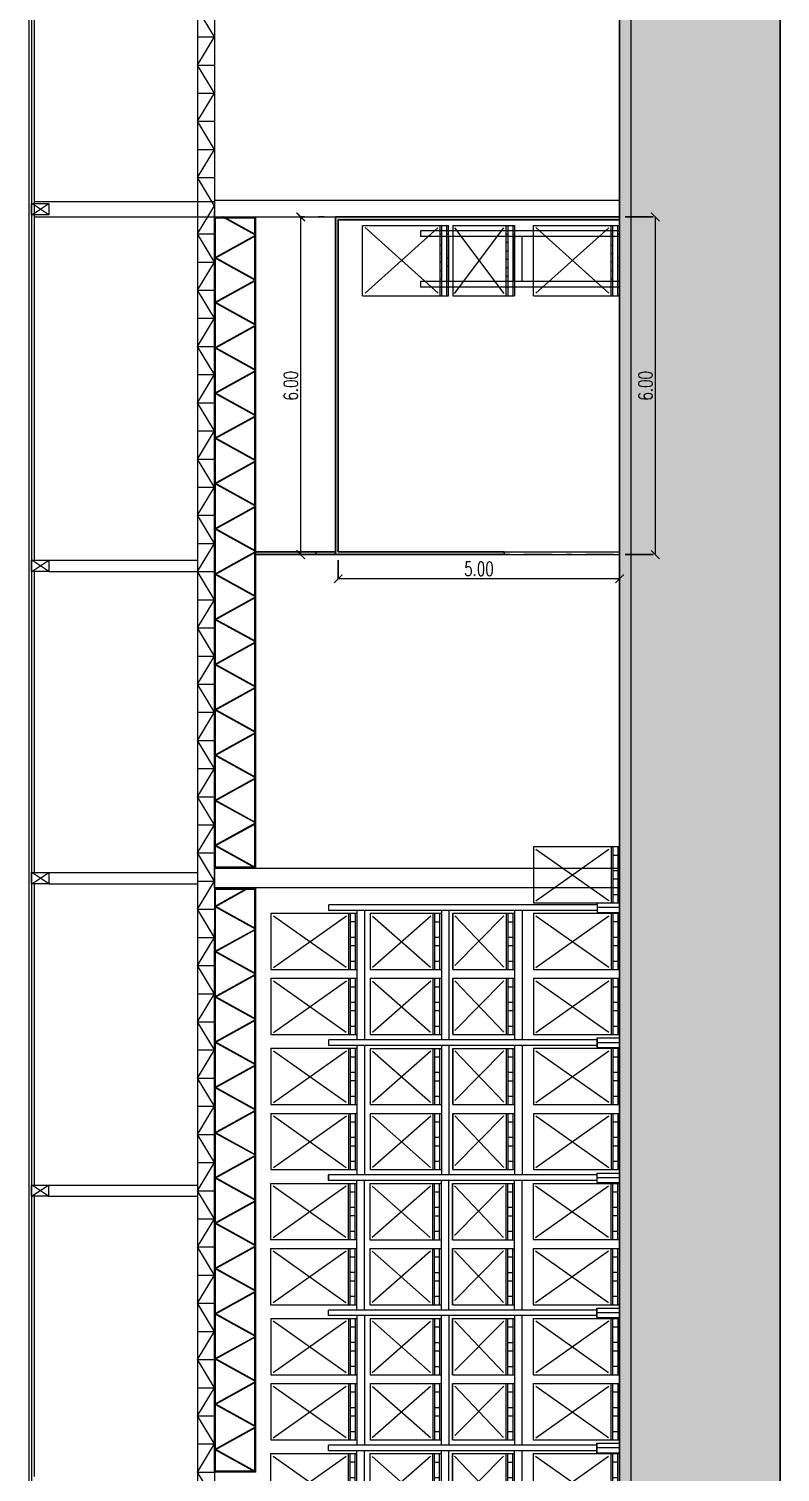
# Model space of a CAD drawing. Header units: millimetres. Extents: x 2828 to 3406, y 849 to 1266.
# Drawn here: x 3200.48 to 3213.84, y 1180.58 to 1206.22 of the extents above; entities that cross this region are included whole.
import ezdxf

# ---------------------------------------------------------------- set-up
doc = ezdxf.new("R2010")
doc.units = ezdxf.units.MM
doc.header["$PDMODE"] = 34
doc.header["$PDSIZE"] = -10
doc.linetypes.add('DASHDOT', pattern=[1, 0.5, -0.25, 0, -0.25])
doc.layers.get('DEFPOINTS').update_dxf_attribs({"lineweight": 5})
for name, color, linetype, lineweight in [('0.05', 64, 'Continuous', 5), ('0.10', 161, 'Continuous', 9), ('0.30', 1, 'Continuous', 25), ('camaras', 42, 'Continuous', 20), ('equipa cotas', 222, 'Continuous', 5), ('EQUIPAMIENTO', 4, 'Continuous', 15), ('hatch color', 26, 'Continuous', 13)]:
    doc.layers.add(name, color=color, linetype=linetype, lineweight=lineweight)
doc.layers.add('equipa auxiliar', color=7, linetype='Continuous', lineweight=13, true_color=0x878787)
doc.layers.add('Viewport', color=7, linetype='Continuous', true_color=0xff870f, plot=False)
doc.styles.add('250-cts', font='romans.shx', dxfattribs={"width": 0.7, "height": 0.25})
doc.dimstyles.new('250', dxfattribs={"dimtxt": 0.3, "dimasz": 0.15, "dimexe": 0, "dimexo": 0.1, "dimgap": 0.05, "dimtad": 1, "dimzin": 0, "dimdsep": 46, "dimtxsty": '250-cts', "dimblk": 'ARCHTICK', "dimcen": 0.02, "dimclrd": 256, "dimclre": 256, "dimclrt": 256, "dimazin": 0, "dimtfac": 1, "dimtofl": 0, "dimtmove": 1, "dimatfit": 0, "dimldrblk": 'OPEN90', "dimfxl": 1, "dimtolj": 1, "dimtzin": 0, "dimlwd": -1, "dimarcsym": 0})

# ---------------------------------------------------------------- blocks, each defined once
blk = doc.blocks.new('pack 2')
at = {"layer": 'EQUIPAMIENTO'}
for p, q in [((1.078, 1.53), (-0.172, 1.53)), ((-0.172, 1.53), (-0.172, 0)), ((-0.135, 1.485), (1.033, 0.187)), ((1.033, 1.485), (-0.131, 0.191)), ((1.078, 1.53), (1.078, 0)), ((1.078, 0.15), (-0.172, 0.15)), ((1.078, 0.12), (-0.172, 0.12)), ((1.078, 0.03), (-0.172, 0.03)), ((1.078, 0), (-0.172, 0)), ((-0.022, 0.15), (-0.022, 0.12)), ((-0.022, 0.03), (-0.022, 0)), ((0.178, 0.15), (0.178, 0.12)), ((0.328, 0.15), (0.328, 0.12)), ((0.402, 0.03), (0.402, 0)), ((0.478, 0.15), (0.478, 0.12)), ((0.552, 0.03), (0.552, 0)), ((0.628, 0.15), (0.628, 0.12)), ((0.778, 0.15), (0.778, 0.12)), ((0.928, 0.15), (0.928, 0.12)), ((0.928, 0.03), (0.928, 0))]:
    blk.add_line(p, q, dxfattribs=at)
blk = doc.blocks.new('RACK')
at = {"layer": 'EQUIPAMIENTO'}
for p, q in [((-167.871, 115.713), (-167.871, 119.251)), ((-167.771, 119.251), (-167.871, 119.251)), ((-167.771, 115.713), (-167.771, 119.251)), ((-166.971, 115.713), (-166.971, 119.251)), ((-166.871, 119.251), (-166.971, 119.251)), ((-166.871, 115.713), (-166.871, 119.251)), ((-167.771, 118.745), (-166.971, 118.745)), ((-166.771, 118.678), (-168.021, 118.678)), ((-168.021, 118.678), (-168.021, 117.581)), ((-167.984, 118.649), (-166.816, 117.768)), ((-166.816, 118.649), (-167.98, 117.772)), ((-166.771, 118.678), (-166.771, 117.581)), ((-166.771, 117.731), (-168.021, 117.731)), ((-166.771, 117.701), (-168.021, 117.701)), ((-167.671, 117.731), (-167.671, 117.701)), ((-167.521, 117.731), (-167.521, 117.701)), ((-167.371, 117.731), (-167.371, 117.701)), ((-167.221, 117.731), (-167.221, 117.701)), ((-167.071, 117.731), (-167.071, 117.701)), ((-166.921, 117.731), (-166.921, 117.701)), ((-166.771, 117.611), (-168.021, 117.611)), ((-166.771, 117.581), (-168.021, 117.581)), ((-167.771, 117.581), (-166.971, 117.581)), ((-167.771, 117.446), (-166.971, 117.446)), ((-167.447, 117.611), (-167.447, 117.581)), ((-167.297, 117.611), (-167.297, 117.581)), ((-166.921, 117.611), (-166.921, 117.581))]:
    blk.add_line(p, q, dxfattribs=at)
at = {"layer": 'EQUIPAMIENTO', "xscale": -1}
for p in [(-166.943, 118.751), (-166.943, 115.713)]:
    blk.add_blockref('pack 2', p, dxfattribs=at)
blk = doc.blocks.new('_ARCHTICK')
at = {"color": 0, "linetype": 'ByBlock', "const_width": 0.15}
blk.add_lwpolyline([(-0.5, -0.5), (0.5, 0.5)], dxfattribs=at)
blk = doc.blocks.new('*D623')
at = {"layer": 'DEFPOINTS', "color": 0, "transparency": 16777216}
for p in [(3205.983, 1196.883, -16.644), (3210.983, 1196.883), (3205.983, 1196.454)]:
    blk.add_point(p, dxfattribs=at)
at = {"layer": 'equipa cotas', "linetype": 'DASHDOT', "lineweight": -2, "transparency": 16777216}
for p, q in [((3205.983, 1196.783), (3205.983, 1196.454)), ((3210.983, 1196.783), (3210.983, 1196.454))]:
    blk.add_line(p, q, dxfattribs=at)
at = {"layer": 'equipa cotas', "transparency": 16777216}
blk.add_line((3210.983, 1196.454), (3205.983, 1196.454), dxfattribs=at)
at = {"layer": 'equipa cotas', "transparency": 16777216, "xscale": 0.15, "yscale": 0.15, "zscale": 0.15, "rotation": 180}
blk.add_blockref('_ARCHTICK', (3205.983, 1196.454), dxfattribs=at)
at = {"layer": 'equipa cotas', "transparency": 16777216, "xscale": 0.15, "yscale": 0.15, "zscale": 0.15}
blk.add_blockref('_ARCHTICK', (3210.983, 1196.454), dxfattribs=at)
at = {"layer": 'equipa cotas', "transparency": 16777216, "insert": (3208.483, 1196.629), "char_height": 0.25, "attachment_point": 5, "style": '250-cts'}
blk.add_mtext('\\A1;5.00', dxfattribs=at)
blk = doc.blocks.new('_Open90')
at = {"color": 0, "linetype": 'ByBlock', "lineweight": -2}
for p, q in [((0, 0), (-1, 0)), ((-0.5, 0.5), (0, 0)), ((0, 0), (-0.5, -0.5))]:
    blk.add_line(p, q, dxfattribs=at)
blk = doc.blocks.new('*D624')
at = {"layer": 'DEFPOINTS', "color": 0, "transparency": 16777216}
for p in [(3210.983, 1202.883, 101.167), (3211.619, 1202.883), (3210.983, 1196.883, 101.167)]:
    blk.add_point(p, dxfattribs=at)
at = {"layer": 'equipa cotas', "linetype": 'DASHDOT', "lineweight": -2, "transparency": 16777216}
for p, q in [((3211.083, 1202.883), (3211.619, 1202.883)), ((3211.083, 1196.883), (3211.619, 1196.883))]:
    blk.add_line(p, q, dxfattribs=at)
at = {"layer": 'equipa cotas', "transparency": 16777216}
blk.add_line((3211.619, 1196.883), (3211.619, 1202.883), dxfattribs=at)
at = {"layer": 'equipa cotas', "transparency": 16777216, "xscale": 0.15, "yscale": 0.15, "zscale": 0.15}
for p, rotation in [((3211.619, 1202.883), 90), ((3211.619, 1196.883), 270)]:
    blk.add_blockref('_ARCHTICK', p, dxfattribs=dict(at, rotation=rotation))
at = {"layer": 'equipa cotas', "transparency": 16777216, "insert": (3211.444, 1199.883), "char_height": 0.25, "attachment_point": 5, "rotation": 90, "style": '250-cts'}
blk.add_mtext('\\A1;6.00', dxfattribs=at)
blk = doc.blocks.new('*D631')
at = {"layer": 'DEFPOINTS', "color": 0, "transparency": 16777216}
for p in [(3205.983, 1196.883, -16.644), (3210.983, 1196.883), (3205.983, 1196.454)]:
    blk.add_point(p, dxfattribs=at)
at = {"layer": 'equipa cotas', "linetype": 'DASHDOT', "lineweight": -2, "transparency": 16777216}
for p, q in [((3205.983, 1196.783), (3205.983, 1196.454)), ((3210.983, 1196.783), (3210.983, 1196.454))]:
    blk.add_line(p, q, dxfattribs=at)
at = {"layer": 'equipa cotas', "transparency": 16777216}
blk.add_line((3210.983, 1196.454), (3205.983, 1196.454), dxfattribs=at)
at = {"layer": 'equipa cotas', "transparency": 16777216, "xscale": 0.15, "yscale": 0.15, "zscale": 0.15, "rotation": 180}
blk.add_blockref('_ARCHTICK', (3205.983, 1196.454), dxfattribs=at)
at = {"layer": 'equipa cotas', "transparency": 16777216, "xscale": 0.15, "yscale": 0.15, "zscale": 0.15}
blk.add_blockref('_ARCHTICK', (3210.983, 1196.454), dxfattribs=at)
at = {"layer": 'equipa cotas', "transparency": 16777216, "insert": (3208.483, 1196.629), "char_height": 0.25, "attachment_point": 5, "style": '250-cts'}
blk.add_mtext('\\A1;5.00', dxfattribs=at)
blk = doc.blocks.new('*D632')
at = {"layer": 'DEFPOINTS', "color": 0, "transparency": 16777216}
for p in [(3205.316, 1202.883), (3210.983, 1202.883, 101.167), (3210.983, 1196.883, 101.167)]:
    blk.add_point(p, dxfattribs=at)
at = {"layer": 'equipa cotas', "linetype": 'DASHDOT', "lineweight": -2, "transparency": 16777216}
for p, q in [((3210.883, 1202.883), (3205.316, 1202.883)), ((3210.883, 1196.883), (3205.316, 1196.883))]:
    blk.add_line(p, q, dxfattribs=at)
at = {"layer": 'equipa cotas', "transparency": 16777216}
blk.add_line((3205.316, 1196.883), (3205.316, 1202.883), dxfattribs=at)
at = {"layer": 'equipa cotas', "transparency": 16777216, "xscale": 0.15, "yscale": 0.15, "zscale": 0.15}
for p, rotation in [((3205.316, 1202.883), 90), ((3205.316, 1196.883), 270)]:
    blk.add_blockref('_ARCHTICK', p, dxfattribs=dict(at, rotation=rotation))
at = {"layer": 'equipa cotas', "transparency": 16777216, "insert": (3205.141, 1199.883), "char_height": 0.25, "attachment_point": 5, "rotation": 90, "style": '250-cts'}
blk.add_mtext('\\A1;6.00', dxfattribs=at)
blk = doc.blocks.new('pack')
for p, q in [((1.078, 1.53), (0.078, 1.53)), ((0.078, 1.53), (0.078, 0)), ((0.115, 1.485), (1.033, 0.187)), ((1.033, 1.485), (0.119, 0.191)), ((1.078, 1.53), (1.078, 0)), ((1.078, 0.15), (0.078, 0.15)), ((1.078, 0.12), (0.078, 0.12)), ((1.078, 0.03), (0.078, 0.03)), ((1.078, 0), (0.078, 0)), ((0.228, 0.12), (0.228, 0.03)), ((0.504, 0.12), (0.504, 0.03)), ((0.654, 0.12), (0.654, 0.03)), ((0.928, 0.12), (0.928, 0.03))]:
    blk.add_line(p, q)
blk = doc.blocks.new('rack vista')
at = {"layer": 'EQUIPAMIENTO'}
for p, q in [((-324.499, 274.486), (-324.499, 279.254)), ((-324.499, 279.254), (-324.399, 279.254)), ((-324.399, 274.486), (-324.399, 279.254)), ((-322.099, 274.486), (-322.099, 279.254)), ((-322.099, 279.254), (-321.999, 279.254)), ((-321.999, 274.486), (-321.999, 279.254)), ((-322.099, 278.753), (-324.399, 278.753)), ((-322.099, 278.618), (-324.399, 278.618)), ((-323.305, 278.518), (-324.305, 278.518)), ((-324.305, 278.518), (-324.305, 277.253)), ((-323.355, 278.477), (-324.264, 277.445)), ((-324.262, 278.479), (-323.35, 277.441)), ((-323.305, 278.518), (-323.305, 277.253)), ((-322.15, 278.518), (-323.15, 278.518)), ((-323.15, 278.518), (-323.15, 277.253)), ((-322.199, 278.477), (-323.108, 277.445)), ((-323.106, 278.479), (-322.194, 277.441)), ((-322.15, 278.518), (-322.15, 277.253)), ((-322.099, 277.253), (-324.399, 277.253)), ((-323.305, 277.403), (-324.305, 277.403)), ((-323.305, 277.373), (-324.305, 277.373)), ((-323.305, 277.283), (-324.305, 277.283)), ((-323.305, 277.253), (-324.305, 277.253)), ((-324.155, 277.373), (-324.155, 277.283)), ((-323.88, 277.373), (-323.88, 277.283)), ((-323.73, 277.373), (-323.73, 277.283)), ((-323.455, 277.373), (-323.455, 277.283)), ((-322.15, 277.403), (-323.15, 277.403)), ((-322.15, 277.373), (-323.15, 277.373)), ((-322.15, 277.283), (-323.15, 277.283)), ((-322.146, 277.253), (-323.146, 277.253)), ((-323, 277.373), (-323, 277.283)), ((-322.724, 277.373), (-322.724, 277.283)), ((-322.574, 277.373), (-322.574, 277.283)), ((-322.3, 277.373), (-322.3, 277.283)), ((-322.099, 277.118), (-324.399, 277.118)), ((-323.305, 277.051), (-324.305, 277.051)), ((-324.305, 277.051), (-324.305, 275.953)), ((-324.305, 277.051), (-323.305, 277.051)), ((-323.35, 277.013), (-324.264, 276.145)), ((-324.231, 277.013), (-323.35, 276.141)), ((-323.305, 277.051), (-323.305, 275.953)), ((-322.15, 277.051), (-323.15, 277.051)), ((-323.15, 277.051), (-323.15, 275.953)), ((-323.15, 277.051), (-322.15, 277.051)), ((-322.194, 277.013), (-323.108, 276.145)), ((-323.075, 277.013), (-322.194, 276.141)), ((-322.15, 277.051), (-322.15, 275.953)), ((-322.099, 275.953), (-324.399, 275.953)), ((-323.305, 276.103), (-324.305, 276.103)), ((-323.305, 276.073), (-324.305, 276.073)), ((-323.305, 275.983), (-324.305, 275.983)), ((-323.305, 275.953), (-324.305, 275.953)), ((-324.155, 276.073), (-324.155, 275.983)), ((-323.88, 276.073), (-323.88, 275.983)), ((-323.73, 276.073), (-323.73, 275.983)), ((-323.455, 276.073), (-323.455, 275.983)), ((-322.15, 276.103), (-323.15, 276.103)), ((-322.15, 276.073), (-323.15, 276.073)), ((-322.15, 275.983), (-323.15, 275.983)), ((-322.15, 275.953), (-323.15, 275.953)), ((-323, 276.073), (-323, 275.983)), ((-322.724, 276.073), (-322.724, 275.983)), ((-322.574, 276.073), (-322.574, 275.983)), ((-322.3, 276.073), (-322.3, 275.983)), ((-322.099, 275.818), (-324.399, 275.818)), ((-324.534, 274.486), (-324.534, 274.086)), ((-324.534, 274.486), (-324.365, 274.486)), ((-324.449, 274.086), (-324.449, 274.486)), ((-324.365, 274.486), (-324.365, 274.086)), ((-322.134, 274.486), (-322.134, 274.086)), ((-321.965, 274.486), (-322.134, 274.486)), ((-322.049, 274.086), (-322.049, 274.486)), ((-321.965, 274.486), (-321.965, 274.086))]:
    blk.add_line(p, q, dxfattribs=at)
for p in [(-324.383, 278.753), (-323.226, 278.753), (-324.383, 274.086), (-323.226, 274.086)]:
    blk.add_blockref('pack', p, dxfattribs=at)
blk = doc.blocks.new('palets')
at = {"layer": 'equipa auxiliar'}
for p, q in [((-294.953, 287.364), (-295.953, 287.364)), ((-295.953, 287.364), (-295.953, 285.834)), ((-295.915, 287.32), (-294.997, 286.022)), ((-294.997, 287.32), (-295.911, 286.025)), ((-294.953, 287.364), (-294.953, 285.834)), ((-294.953, 285.984), (-295.953, 285.984)), ((-294.953, 285.954), (-295.953, 285.954)), ((-295.803, 285.954), (-295.803, 285.864)), ((-295.527, 285.954), (-295.527, 285.864)), ((-295.377, 285.954), (-295.377, 285.864)), ((-295.103, 285.954), (-295.103, 285.864)), ((-294.953, 285.864), (-295.953, 285.864)), ((-294.953, 285.834), (-295.953, 285.834))]:
    blk.add_line(p, q, dxfattribs=at)

msp = doc.modelspace()

# ---------------------------------------------------------------- hatches: boundary and pattern name
at = {"layer": 'camaras', "true_color": 0x8c8c8c}
h = msp.add_hatch(color=252, dxfattribs=at)
h.dxf.hatch_style = 1
h.paths.add_polyline_path([(3205.983, 1196.933), (3205.983, 1202.833), (3210.983, 1202.833), (3210.983, 1202.883), (3205.933, 1202.883), (3205.933, 1196.883), (3208.933, 1196.883), (3208.933, 1196.933)])
h = msp.add_hatch(color=252, dxfattribs=at)
h.dxf.hatch_style = 1
h.paths.add_polyline_path([(3205.983, 1196.933), (3205.983, 1202.833), (3210.983, 1202.833), (3210.983, 1202.883), (3205.933, 1202.883), (3205.933, 1196.883), (3208.933, 1196.883), (3208.933, 1196.933)])
h = msp.add_hatch(color=252, dxfattribs=at)
h.dxf.hatch_style = 1
h.paths.add_polyline_path([(3204.513, 1196.933), (3204.513, 1196.883), (3205.583, 1196.883), (3205.583, 1196.933)])
h = msp.add_hatch(color=252, dxfattribs=at)
h.dxf.hatch_style = 1
h.paths.add_polyline_path([(3204.513, 1196.933), (3204.513, 1196.883), (3205.933, 1196.883), (3205.933, 1196.933)])
at = {"layer": 'hatch color', "true_color": 0x696969}
h = msp.add_hatch(dxfattribs=at)
h.set_pattern_fill('EARTH', color=251, scale=0.07, angle=315, style=0)
h.set_pattern_definition([(45, (2696.8556, 1340.46823), (9e-16, 0.62861793), [0.4445, -0.4445]), (45, (2696.73773, 1340.5861), (9e-16, 0.62861793), [0.4445, -0.4445]), (45, (2696.61986, 1340.70396), (9e-16, 0.62861793), [0.4445, -0.4445]), (135, (2696.61986, 1340.78254), (-0.62861793, 9e-16), [0.4445, -0.4445]), (135, (2696.73773, 1340.9004), (-0.62861793, 9e-16), [0.4445, -0.4445]), (135, (2696.8556, 1341.01827), (-0.62861793, 9e-16), [0.4445, -0.4445])])
h.paths.add_polyline_path([(3211.186, 1050.39), (3213.837, 1050.39), (3213.837, 1266.01), (3210.986, 1266.01), (3210.986, 1086.403), (3211.186, 1086.403)])

# ---------------------------------------------------------------- linework, layer by layer
at = {"layer": '0.05'}
for p, q in [((3200.483, 1236.25), (3200.483, 1086.658, 101.167)), ((3200.483, 1236.25), (3200.483, 1086.658, 101.167)), ((3200.533, 1236.25, -101.167), (3200.533, 1086.658, 101.167)), ((3200.533, 1236.25, -101.167), (3200.533, 1086.658, 101.167)), ((3200.836, 1202.921, -101.167), (3200.535, 1203.122, -101.167)), ((3200.836, 1202.921, -101.167), (3200.535, 1203.122, -101.167)), ((3200.535, 1202.922, -101.167), (3200.836, 1203.121, -101.167)), ((3200.535, 1202.922, -101.167), (3200.836, 1203.121, -101.167)), ((3200.836, 1196.583, 105.784), (3200.535, 1196.784, 105.784)), ((3200.836, 1196.583, 105.784), (3200.535, 1196.784, 105.784)), ((3200.535, 1196.584, 105.784), (3200.836, 1196.783, 105.784)), ((3200.535, 1196.584, 105.784), (3200.836, 1196.783, 105.784)), ((3208.933, 1196.933, -59.634), (3210.983, 1196.933, -59.634)), ((3208.933, 1196.933, -59.634), (3210.983, 1196.933, -59.634)), ((3208.933, 1196.883, -59.634), (3210.983, 1196.883, -59.634)), ((3208.933, 1196.883, -59.634), (3210.983, 1196.883, -59.634)), ((3200.535, 1191.036), (3200.836, 1191.236)), ((3200.836, 1191.036), (3200.535, 1191.236)), ((3200.535, 1191.036), (3200.836, 1191.236)), ((3200.836, 1191.036), (3200.535, 1191.236)), ((3200.834, 1185.483, 105.784), (3200.533, 1185.684, 105.784)), ((3200.834, 1185.483, 105.784), (3200.533, 1185.684, 105.784)), ((3200.533, 1185.484, 105.784), (3200.834, 1185.683, 105.784)), ((3200.533, 1185.484, 105.784), (3200.834, 1185.683, 105.784))]:
    msp.add_line(p, q, dxfattribs=at)
at = {"layer": '0.05', "color": 8, "true_color": 0x7d7d7d}
for p, q in [((3200.586, 1203.157, -109.588), (3203.779, 1203.157)), ((3200.586, 1203.157, -109.588), (3203.779, 1203.157)), ((3203.783, 1203.181, -101.167), (3210.983, 1203.181, -101.167)), ((3206.983, 1203.181, -101.167), (3210.983, 1203.181, -101.167)), ((3200.586, 1202.883, -103.657), (3210.983, 1202.883)), ((3200.586, 1202.883, -103.657), (3210.983, 1202.883)), ((3200.836, 1196.783, 105.784), (3203.481, 1196.783, 105.784)), ((3200.836, 1196.783, 105.784), (3203.481, 1196.783, 105.784)), ((3200.836, 1196.583, 105.784), (3203.481, 1196.583, 105.784)), ((3200.836, 1196.583, 105.784), (3203.481, 1196.583, 105.784)), ((3200.836, 1191.236), (3203.481, 1191.236)), ((3200.836, 1191.236), (3203.481, 1191.236)), ((3200.836, 1191.036), (3203.481, 1191.036)), ((3200.836, 1191.036), (3203.481, 1191.036)), ((3200.834, 1185.683, 105.784), (3203.48, 1185.683, 105.784)), ((3200.834, 1185.683, 105.784), (3203.48, 1185.683, 105.784)), ((3200.834, 1185.483, 105.784), (3203.48, 1185.483, 105.784)), ((3200.834, 1185.483, 105.784), (3203.48, 1185.483, 105.784))]:
    msp.add_line(p, q, dxfattribs=at)
at = {"layer": '0.05', "color": 8, "true_color": 0x7d7d7d, "elevation": -4.617}
msp.add_lwpolyline([(3203.783, 1190.961), (3203.783, 1191.311), (3210.983, 1191.311), (3210.983, 1190.961), (3203.783, 1190.961)], dxfattribs=at)
msp.add_lwpolyline([(3203.783, 1190.961), (3203.783, 1191.311), (3210.983, 1191.311), (3210.983, 1190.961), (3203.783, 1190.961)], dxfattribs=at)
at = {"layer": '0.10'}
for p, q in [((3200.586, 1196.784, 101.167), (3200.586, 1236.05, -101.167)), ((3200.586, 1196.784, 101.167), (3200.586, 1236.05, -101.167)), ((3203.783, 1206.082, 101.167), (3203.481, 1206.582, 101.167)), ((3203.783, 1206.082, 101.167), (3203.481, 1206.582, 101.167)), ((3203.481, 1206.082, 101.167), (3203.783, 1206.082, 101.167)), ((3203.481, 1205.582, 101.167), (3203.783, 1206.082, 101.167)), ((3203.481, 1206.082, 101.167), (3203.783, 1206.082, 101.167)), ((3203.481, 1205.582, 101.167), (3203.783, 1206.082, 101.167)), ((3203.783, 1205.082, 101.167), (3203.481, 1205.582, 101.167)), ((3203.481, 1205.582, 101.167), (3203.783, 1205.582, 101.167)), ((3203.783, 1205.082, 101.167), (3203.481, 1205.582, 101.167)), ((3203.481, 1205.582, 101.167), (3203.783, 1205.582, 101.167)), ((3203.481, 1205.082, 101.167), (3203.783, 1205.082, 101.167)), ((3203.481, 1204.582, 101.167), (3203.783, 1205.082, 101.167)), ((3203.481, 1205.082, 101.167), (3203.783, 1205.082, 101.167)), ((3203.481, 1204.582, 101.167), (3203.783, 1205.082, 101.167)), ((3203.481, 1204.582, 101.167), (3203.783, 1204.582, 101.167)), ((3203.783, 1204.082, 101.167), (3203.481, 1204.582, 101.167)), ((3203.481, 1204.582, 101.167), (3203.783, 1204.582, 101.167)), ((3203.783, 1204.082, 101.167), (3203.481, 1204.582, 101.167)), ((3203.481, 1204.082, 101.167), (3203.783, 1204.082, 101.167)), ((3203.481, 1203.582, 101.167), (3203.783, 1204.082, 101.167)), ((3203.481, 1204.082, 101.167), (3203.783, 1204.082, 101.167)), ((3203.481, 1203.582, 101.167), (3203.783, 1204.082, 101.167)), ((3203.481, 1203.582, 101.167), (3203.783, 1203.582, 101.167)), ((3203.783, 1203.082, 101.167), (3203.481, 1203.582, 101.167)), ((3203.481, 1203.582, 101.167), (3203.783, 1203.582, 101.167)), ((3203.783, 1203.082, 101.167), (3203.481, 1203.582, 101.167)), ((3210.978, 1203.302, -101.167), (3210.978, 1203.252, -101.167)), ((3210.978, 1203.302, -101.167), (3210.978, 1203.252, -101.167)), ((3203.481, 1202.582, 101.167), (3203.783, 1203.082, 101.167)), ((3203.481, 1202.582, 101.167), (3203.783, 1203.082, 101.167)), ((3203.481, 1202.582, 101.167), (3203.783, 1202.582, 101.167)), ((3203.783, 1202.082, 101.167), (3203.481, 1202.582, 101.167)), ((3203.481, 1202.582, 101.167), (3203.783, 1202.582, 101.167)), ((3203.783, 1202.082, 101.167), (3203.481, 1202.582, 101.167)), ((3203.481, 1202.082, 101.167), (3203.783, 1202.082, 101.167)), ((3203.481, 1201.582, 101.167), (3203.783, 1202.082, 101.167)), ((3203.481, 1202.082, 101.167), (3203.783, 1202.082, 101.167)), ((3203.481, 1201.582, 101.167), (3203.783, 1202.082, 101.167)), ((3203.783, 1201.082, 101.167), (3203.481, 1201.582, 101.167)), ((3203.481, 1201.582, 101.167), (3203.783, 1201.582, 101.167)), ((3203.783, 1201.082, 101.167), (3203.481, 1201.582, 101.167)), ((3203.481, 1201.582, 101.167), (3203.783, 1201.582, 101.167)), ((3203.481, 1201.082, 101.167), (3203.783, 1201.082, 101.167)), ((3203.481, 1200.582, 101.167), (3203.783, 1201.082, 101.167)), ((3203.481, 1201.082, 101.167), (3203.783, 1201.082, 101.167)), ((3203.481, 1200.582, 101.167), (3203.783, 1201.082, 101.167)), ((3203.481, 1200.582, 101.167), (3203.783, 1200.582, 101.167)), ((3203.783, 1200.082, 101.167), (3203.481, 1200.582, 101.167)), ((3203.481, 1200.582, 101.167), (3203.783, 1200.582, 101.167)), ((3203.783, 1200.082, 101.167), (3203.481, 1200.582, 101.167)), ((3203.481, 1200.082, 101.167), (3203.783, 1200.082, 101.167)), ((3203.481, 1199.582, 101.167), (3203.783, 1200.082, 101.167)), ((3203.481, 1200.082, 101.167), (3203.783, 1200.082, 101.167)), ((3203.481, 1199.582, 101.167), (3203.783, 1200.082, 101.167)), ((3203.481, 1199.582, 101.167), (3203.783, 1199.582, 101.167)), ((3203.783, 1199.082, 101.167), (3203.481, 1199.582, 101.167)), ((3203.481, 1199.582, 101.167), (3203.783, 1199.582, 101.167)), ((3203.783, 1199.082, 101.167), (3203.481, 1199.582, 101.167)), ((3203.481, 1199.082, 101.167), (3203.783, 1199.082, 101.167)), ((3203.481, 1198.582, 101.167), (3203.783, 1199.082, 101.167)), ((3203.481, 1199.082, 101.167), (3203.783, 1199.082, 101.167)), ((3203.481, 1198.582, 101.167), (3203.783, 1199.082, 101.167)), ((3203.481, 1198.582, 101.167), (3203.783, 1198.582, 101.167)), ((3203.783, 1198.082, 101.167), (3203.481, 1198.582, 101.167)), ((3203.481, 1198.582, 101.167), (3203.783, 1198.582, 101.167)), ((3203.783, 1198.082, 101.167), (3203.481, 1198.582, 101.167)), ((3203.481, 1198.082, 101.167), (3203.783, 1198.082, 101.167)), ((3203.481, 1197.582, 101.167), (3203.783, 1198.082, 101.167)), ((3203.481, 1198.082, 101.167), (3203.783, 1198.082, 101.167)), ((3203.481, 1197.582, 101.167), (3203.783, 1198.082, 101.167)), ((3203.481, 1197.582, 101.167), (3203.783, 1197.582, 101.167)), ((3203.783, 1197.082, 101.167), (3203.481, 1197.582, 101.167)), ((3203.481, 1197.582, 101.167), (3203.783, 1197.582, 101.167)), ((3203.783, 1197.082, 101.167), (3203.481, 1197.582, 101.167)), ((3203.481, 1197.082, 101.167), (3203.783, 1197.082, 101.167)), ((3203.481, 1196.582, 101.167), (3203.783, 1197.082, 101.167)), ((3203.481, 1197.082, 101.167), (3203.783, 1197.082, 101.167)), ((3203.481, 1196.582, 101.167), (3203.783, 1197.082, 101.167)), ((3200.586, 1191.236), (3200.586, 1196.584, 101.167)), ((3200.586, 1191.236), (3200.586, 1196.584, 101.167)), ((3203.481, 1196.582, 101.167), (3203.783, 1196.582, 101.167)), ((3203.783, 1196.082, 101.167), (3203.481, 1196.582, 101.167)), ((3203.481, 1196.582, 101.167), (3203.783, 1196.582, 101.167)), ((3203.783, 1196.082, 101.167), (3203.481, 1196.582, 101.167)), ((3203.481, 1196.082, 101.167), (3203.783, 1196.082, 101.167)), ((3203.481, 1195.582, 101.167), (3203.783, 1196.082, 101.167)), ((3203.481, 1196.082, 101.167), (3203.783, 1196.082, 101.167)), ((3203.481, 1195.582, 101.167), (3203.783, 1196.082, 101.167)), ((3203.481, 1195.582, 101.167), (3203.783, 1195.582, 101.167)), ((3203.783, 1195.082, 101.167), (3203.481, 1195.582, 101.167)), ((3203.481, 1195.582, 101.167), (3203.783, 1195.582, 101.167)), ((3203.783, 1195.082, 101.167), (3203.481, 1195.582, 101.167)), ((3203.481, 1195.082, 101.167), (3203.783, 1195.082, 101.167)), ((3203.481, 1194.582, 101.167), (3203.783, 1195.082, 101.167)), ((3203.481, 1195.082, 101.167), (3203.783, 1195.082, 101.167)), ((3203.481, 1194.582, 101.167), (3203.783, 1195.082, 101.167)), ((3203.481, 1194.582, 101.167), (3203.783, 1194.582, 101.167)), ((3203.783, 1194.082, 101.167), (3203.481, 1194.582, 101.167)), ((3203.481, 1194.582, 101.167), (3203.783, 1194.582, 101.167)), ((3203.783, 1194.082, 101.167), (3203.481, 1194.582, 101.167)), ((3203.481, 1194.082, 101.167), (3203.783, 1194.082, 101.167)), ((3203.481, 1193.582, 101.167), (3203.783, 1194.082, 101.167)), ((3203.481, 1194.082, 101.167), (3203.783, 1194.082, 101.167)), ((3203.481, 1193.582, 101.167), (3203.783, 1194.082, 101.167)), ((3203.481, 1193.582, 101.167), (3203.783, 1193.582, 101.167)), ((3203.783, 1193.082, 101.167), (3203.481, 1193.582, 101.167)), ((3203.481, 1193.582, 101.167), (3203.783, 1193.582, 101.167)), ((3203.783, 1193.082, 101.167), (3203.481, 1193.582, 101.167)), ((3203.481, 1193.082, 101.167), (3203.783, 1193.082, 101.167)), ((3203.481, 1192.582, 101.167), (3203.783, 1193.082, 101.167)), ((3203.481, 1193.082, 101.167), (3203.783, 1193.082, 101.167)), ((3203.481, 1192.582, 101.167), (3203.783, 1193.082, 101.167)), ((3203.481, 1192.582, 101.167), (3203.783, 1192.582, 101.167)), ((3203.783, 1192.082, 101.167), (3203.481, 1192.582, 101.167)), ((3203.481, 1192.582, 101.167), (3203.783, 1192.582, 101.167)), ((3203.783, 1192.082, 101.167), (3203.481, 1192.582, 101.167)), ((3203.481, 1192.082, 101.167), (3203.783, 1192.082, 101.167)), ((3203.481, 1191.582, 101.167), (3203.783, 1192.082, 101.167)), ((3203.481, 1192.082, 101.167), (3203.783, 1192.082, 101.167)), ((3203.481, 1191.582, 101.167), (3203.783, 1192.082, 101.167)), ((3203.481, 1191.582, 101.167), (3203.783, 1191.582, 101.167)), ((3203.783, 1191.082, 101.167), (3203.481, 1191.582, 101.167)), ((3203.481, 1191.582, 101.167), (3203.783, 1191.582, 101.167)), ((3203.783, 1191.082, 101.167), (3203.481, 1191.582, 101.167)), ((3200.586, 1185.683, 101.167), (3200.586, 1191.036, 101.167)), ((3200.586, 1185.683, 101.167), (3200.586, 1191.036, 101.167)), ((3203.481, 1191.082, 101.167), (3203.783, 1191.082, 101.167)), ((3203.481, 1190.582, 101.167), (3203.783, 1191.082, 101.167)), ((3203.481, 1191.082, 101.167), (3203.783, 1191.082, 101.167)), ((3203.481, 1190.582, 101.167), (3203.783, 1191.082, 101.167)), ((3203.481, 1190.582, 101.167), (3203.783, 1190.582, 101.167)), ((3203.783, 1190.082, 101.167), (3203.481, 1190.582, 101.167)), ((3203.481, 1190.582, 101.167), (3203.783, 1190.582, 101.167)), ((3203.783, 1190.082, 101.167), (3203.481, 1190.582, 101.167)), ((3203.481, 1190.082, 101.167), (3203.783, 1190.082, 101.167)), ((3203.481, 1189.582, 101.167), (3203.783, 1190.082, 101.167)), ((3203.481, 1190.082, 101.167), (3203.783, 1190.082, 101.167)), ((3203.481, 1189.582, 101.167), (3203.783, 1190.082, 101.167)), ((3203.481, 1189.582, 101.167), (3203.783, 1189.582, 101.167)), ((3203.783, 1189.082, 101.167), (3203.481, 1189.582, 101.167)), ((3203.481, 1189.582, 101.167), (3203.783, 1189.582, 101.167)), ((3203.783, 1189.082, 101.167), (3203.481, 1189.582, 101.167)), ((3203.481, 1189.082, 101.167), (3203.783, 1189.082, 101.167)), ((3203.481, 1188.582, 101.167), (3203.783, 1189.082, 101.167)), ((3203.481, 1189.082, 101.167), (3203.783, 1189.082, 101.167)), ((3203.481, 1188.582, 101.167), (3203.783, 1189.082, 101.167)), ((3203.481, 1188.582, 101.167), (3203.783, 1188.582, 101.167)), ((3203.783, 1188.082, 101.167), (3203.481, 1188.582, 101.167)), ((3203.481, 1188.582, 101.167), (3203.783, 1188.582, 101.167)), ((3203.783, 1188.082, 101.167), (3203.481, 1188.582, 101.167)), ((3203.481, 1188.082, 101.167), (3203.783, 1188.082, 101.167)), ((3203.481, 1187.582, 101.167), (3203.783, 1188.082, 101.167)), ((3203.481, 1188.082, 101.167), (3203.783, 1188.082, 101.167)), ((3203.481, 1187.582, 101.167), (3203.783, 1188.082, 101.167)), ((3203.481, 1187.582, 101.167), (3203.783, 1187.582, 101.167)), ((3203.783, 1187.082, 101.167), (3203.481, 1187.582, 101.167)), ((3203.481, 1187.582, 101.167), (3203.783, 1187.582, 101.167)), ((3203.783, 1187.082, 101.167), (3203.481, 1187.582, 101.167)), ((3203.481, 1187.082, 101.167), (3203.783, 1187.082, 101.167)), ((3203.481, 1186.582, 101.167), (3203.783, 1187.082, 101.167)), ((3203.481, 1187.082, 101.167), (3203.783, 1187.082, 101.167)), ((3203.481, 1186.582, 101.167), (3203.783, 1187.082, 101.167)), ((3203.481, 1186.582, 101.167), (3203.783, 1186.582, 101.167)), ((3203.783, 1186.082, 101.167), (3203.481, 1186.582, 101.167)), ((3203.481, 1186.582, 101.167), (3203.783, 1186.582, 101.167)), ((3203.783, 1186.082, 101.167), (3203.481, 1186.582, 101.167)), ((3203.481, 1186.082, 101.167), (3203.783, 1186.082, 101.167)), ((3203.481, 1185.582, 101.167), (3203.783, 1186.082, 101.167)), ((3203.481, 1186.082, 101.167), (3203.783, 1186.082, 101.167)), ((3203.481, 1185.582, 101.167), (3203.783, 1186.082, 101.167)), ((3200.586, 1180.507, 101.167), (3200.586, 1185.481, 101.167)), ((3200.586, 1180.507, 101.167), (3200.586, 1185.481, 101.167)), ((3203.481, 1185.582, 101.167), (3203.783, 1185.582, 101.167)), ((3203.783, 1185.082, 101.167), (3203.481, 1185.582, 101.167)), ((3203.481, 1185.582, 101.167), (3203.783, 1185.582, 101.167)), ((3203.783, 1185.082, 101.167), (3203.481, 1185.582, 101.167)), ((3203.481, 1185.082, 101.167), (3203.783, 1185.082, 101.167)), ((3203.481, 1184.582, 101.167), (3203.783, 1185.082, 101.167)), ((3203.481, 1185.082, 101.167), (3203.783, 1185.082, 101.167)), ((3203.481, 1184.582, 101.167), (3203.783, 1185.082, 101.167)), ((3203.481, 1184.582, 101.167), (3203.783, 1184.582, 101.167)), ((3203.783, 1184.082, 101.167), (3203.481, 1184.582, 101.167)), ((3203.481, 1184.582, 101.167), (3203.783, 1184.582, 101.167)), ((3203.783, 1184.082, 101.167), (3203.481, 1184.582, 101.167)), ((3203.481, 1184.082, 101.167), (3203.783, 1184.082, 101.167)), ((3203.481, 1183.582, 101.167), (3203.783, 1184.082, 101.167)), ((3203.481, 1184.082, 101.167), (3203.783, 1184.082, 101.167)), ((3203.481, 1183.582, 101.167), (3203.783, 1184.082, 101.167)), ((3203.481, 1183.582, 101.167), (3203.783, 1183.582, 101.167)), ((3203.783, 1183.082, 101.167), (3203.481, 1183.582, 101.167)), ((3203.481, 1183.582, 101.167), (3203.783, 1183.582, 101.167)), ((3203.783, 1183.082, 101.167), (3203.481, 1183.582, 101.167)), ((3203.481, 1183.082, 101.167), (3203.783, 1183.082, 101.167)), ((3203.481, 1182.582, 101.167), (3203.783, 1183.082, 101.167)), ((3203.481, 1183.082, 101.167), (3203.783, 1183.082, 101.167)), ((3203.481, 1182.582, 101.167), (3203.783, 1183.082, 101.167)), ((3203.481, 1182.582, 101.167), (3203.783, 1182.582, 101.167)), ((3203.783, 1182.082, 101.167), (3203.481, 1182.582, 101.167)), ((3203.481, 1182.582, 101.167), (3203.783, 1182.582, 101.167)), ((3203.783, 1182.082, 101.167), (3203.481, 1182.582, 101.167)), ((3203.481, 1181.582, 101.167), (3203.783, 1182.082, 101.167)), ((3203.481, 1182.082, 101.167), (3203.783, 1182.082, 101.167)), ((3203.481, 1181.582, 101.167), (3203.783, 1182.082, 101.167)), ((3203.481, 1182.082, 101.167), (3203.783, 1182.082, 101.167)), ((3203.481, 1181.582, 101.167), (3203.783, 1181.582, 101.167)), ((3203.783, 1181.082, 101.167), (3203.481, 1181.582, 101.167)), ((3203.481, 1181.582, 101.167), (3203.783, 1181.582, 101.167)), ((3203.783, 1181.082, 101.167), (3203.481, 1181.582, 101.167)), ((3203.481, 1181.082, 101.167), (3203.783, 1181.082, 101.167)), ((3203.481, 1180.582, 101.167), (3203.783, 1181.082, 101.167)), ((3203.481, 1181.082, 101.167), (3203.783, 1181.082, 101.167)), ((3203.481, 1180.582, 101.167), (3203.783, 1181.082, 101.167)), ((3203.481, 1180.582, 101.167), (3203.783, 1180.582, 101.167)), ((3203.783, 1180.082, 101.167), (3203.481, 1180.582, 101.167)), ((3203.481, 1180.582, 101.167), (3203.783, 1180.582, 101.167)), ((3203.783, 1180.082, 101.167), (3203.481, 1180.582, 101.167))]:
    msp.add_line(p, q, dxfattribs=at)
at = {"layer": '0.10', "color": 251, "true_color": 0x696969}
for p, q in [((3203.481, 1236.13, -101.167), (3203.481, 1086.658, 101.167)), ((3203.481, 1236.13, -101.167), (3203.481, 1086.658, 101.167)), ((3203.783, 1236.13, -101.167), (3203.783, 1086.658, 101.167)), ((3203.783, 1236.13, -101.167), (3203.783, 1086.658, 101.167)), ((3211.183, 1230.619, 101.167), (3211.183, 1070.121, 101.167)), ((3211.183, 1230.619, 101.167), (3211.183, 1070.121, 101.167))]:
    msp.add_line(p, q, dxfattribs=at)
at = {"layer": '0.10'}
for points, elevation in [([(3200.533, 1202.922), (3200.533, 1203.122), (3200.836, 1203.122), (3200.836, 1202.922), (3200.535, 1202.922)], -101.167), ([(3200.533, 1202.922), (3200.533, 1203.122), (3200.836, 1203.122), (3200.836, 1202.922), (3200.535, 1202.922)], -101.167), ([(3203.783, 1202.883), (3204.513, 1202.883), (3204.513, 1191.311), (3203.783, 1191.311), (3203.783, 1202.982)], -4.617), ([(3203.783, 1202.883), (3204.513, 1202.883), (3204.513, 1191.311), (3203.783, 1191.311), (3203.783, 1202.982)], -4.617), ([(3204.513, 1202.557), (3203.922, 1202.883)], -4.617), ([(3204.513, 1202.557), (3203.922, 1202.883)], -4.617), ([(3204.513, 1202.569), (3203.943, 1202.883)], -4.617), ([(3204.513, 1202.569), (3203.943, 1202.883)], -4.617), ([(3204.513, 1201.753), (3203.783, 1202.155), (3204.513, 1202.557)], -4.617), ([(3204.513, 1201.753), (3203.783, 1202.155), (3204.513, 1202.557)], -4.617), ([(3204.513, 1201.765), (3203.804, 1202.155), (3204.513, 1202.546)], -4.617), ([(3204.513, 1201.765), (3203.804, 1202.155), (3204.513, 1202.546)], -4.617), ([(3204.513, 1200.96), (3203.783, 1201.362), (3204.493, 1201.753)], -4.617), ([(3204.513, 1200.96), (3203.783, 1201.362), (3204.493, 1201.753)], -4.617), ([(3204.513, 1200.971), (3203.804, 1201.362), (3204.493, 1201.742)], -4.617), ([(3204.513, 1200.971), (3203.804, 1201.362), (3204.493, 1201.742)], -4.617), ([(3204.513, 1200.156), (3203.783, 1200.558), (3204.513, 1200.96)], -4.617), ([(3204.513, 1200.156), (3203.783, 1200.558), (3204.513, 1200.96)], -4.617), ([(3204.513, 1200.167), (3203.804, 1200.558), (3204.513, 1200.949)], -4.617), ([(3204.513, 1200.167), (3203.804, 1200.558), (3204.513, 1200.949)], -4.617), ([(3204.513, 1199.352), (3203.783, 1199.754), (3204.513, 1200.156)], -4.617), ([(3204.513, 1199.352), (3203.783, 1199.754), (3204.513, 1200.156)], -4.617), ([(3204.513, 1199.363), (3203.804, 1199.754), (3204.513, 1200.144)], -4.617), ([(3204.513, 1199.363), (3203.804, 1199.754), (3204.513, 1200.144)], -4.617), ([(3204.513, 1198.548), (3203.783, 1198.95), (3204.513, 1199.352)], -4.617), ([(3204.513, 1198.548), (3203.783, 1198.95), (3204.513, 1199.352)], -4.617), ([(3204.513, 1198.559), (3203.804, 1198.95), (3204.513, 1199.34)], -4.617), ([(3204.513, 1198.559), (3203.804, 1198.95), (3204.513, 1199.34)], -4.617), ([(3204.513, 1197.744), (3203.783, 1198.146), (3204.513, 1198.548)], -4.617), ([(3204.513, 1197.744), (3203.783, 1198.146), (3204.513, 1198.548)], -4.617), ([(3204.513, 1197.755), (3203.804, 1198.146), (3204.513, 1198.536)], -4.617), ([(3204.513, 1197.755), (3203.804, 1198.146), (3204.513, 1198.536)], -4.617), ([(3204.513, 1196.939), (3203.783, 1197.342), (3204.513, 1197.744)], -4.617), ([(3204.513, 1196.939), (3203.783, 1197.342), (3204.513, 1197.744)], -4.617), ([(3204.513, 1196.951), (3203.804, 1197.342), (3204.513, 1197.732)], -4.617), ([(3204.513, 1196.951), (3203.804, 1197.342), (3204.513, 1197.732)], -4.617), ([(3200.533, 1196.584), (3200.533, 1196.784), (3200.836, 1196.784), (3200.836, 1196.584), (3200.535, 1196.584)], 105.784), ([(3200.533, 1196.584), (3200.533, 1196.784), (3200.836, 1196.784), (3200.836, 1196.584), (3200.535, 1196.584)], 105.784), ([(3204.513, 1196.135), (3203.783, 1196.537), (3204.513, 1196.939)], -4.617), ([(3204.513, 1196.135), (3203.783, 1196.537), (3204.513, 1196.939)], -4.617), ([(3204.513, 1196.147), (3203.804, 1196.537), (3204.513, 1196.928)], -4.617), ([(3204.513, 1196.147), (3203.804, 1196.537), (3204.513, 1196.928)], -4.617), ([(3204.513, 1195.331), (3203.783, 1195.733), (3204.513, 1196.135)], -4.617), ([(3204.513, 1195.331), (3203.783, 1195.733), (3204.513, 1196.135)], -4.617), ([(3204.513, 1195.343), (3203.804, 1195.733), (3204.513, 1196.124)], -4.617), ([(3204.513, 1195.343), (3203.804, 1195.733), (3204.513, 1196.124)], -4.617), ([(3204.513, 1194.527), (3203.783, 1194.929), (3204.513, 1195.331)], -4.617), ([(3204.513, 1194.527), (3203.783, 1194.929), (3204.513, 1195.331)], -4.617), ([(3204.513, 1194.539), (3203.804, 1194.929), (3204.513, 1195.32)], -4.617), ([(3204.513, 1194.539), (3203.804, 1194.929), (3204.513, 1195.32)], -4.617), ([(3204.513, 1193.723), (3203.783, 1194.125), (3204.513, 1194.527)], -4.617), ([(3204.513, 1193.723), (3203.783, 1194.125), (3204.513, 1194.527)], -4.617), ([(3204.513, 1193.734), (3203.804, 1194.125), (3204.513, 1194.516)], -4.617), ([(3204.513, 1193.734), (3203.804, 1194.125), (3204.513, 1194.516)], -4.617), ([(3204.513, 1192.919), (3203.783, 1193.321), (3204.513, 1193.723)], -4.617), ([(3204.513, 1192.919), (3203.783, 1193.321), (3204.513, 1193.723)], -4.617), ([(3204.513, 1192.93), (3203.804, 1193.321), (3204.513, 1193.712)], -4.617), ([(3204.513, 1192.93), (3203.804, 1193.321), (3204.513, 1193.712)], -4.617), ([(3204.513, 1192.115), (3203.783, 1192.517), (3204.513, 1192.919)], -4.617), ([(3204.513, 1192.115), (3203.783, 1192.517), (3204.513, 1192.919)], -4.617), ([(3204.513, 1192.126), (3203.804, 1192.517), (3204.513, 1192.907)], -4.617), ([(3204.513, 1192.126), (3203.804, 1192.517), (3204.513, 1192.907)], -4.617), ([(3204.513, 1191.311), (3203.783, 1191.713), (3204.513, 1192.115)], -4.617), ([(3204.513, 1191.311), (3203.783, 1191.713), (3204.513, 1192.115)], -4.617), ([(3204.513, 1191.322), (3203.804, 1191.713), (3204.513, 1192.103)], -4.617), ([(3204.513, 1191.322), (3203.804, 1191.713), (3204.513, 1192.103)], -4.617), ([(3203.783, 1190.961), (3204.513, 1190.961), (3204.513, 1180.582), (3203.783, 1180.582), (3203.783, 1190.231)], 101.167), ([(3204.513, 1190.231), (3203.783, 1190.633), (3204.378, 1190.961)], 101.167), ([(3203.783, 1190.961), (3204.513, 1190.961), (3204.513, 1180.582), (3203.783, 1180.582), (3203.783, 1190.231)], 101.167), ([(3204.513, 1190.231), (3203.783, 1190.633), (3204.378, 1190.961)], 101.167), ([(3204.513, 1190.243), (3203.804, 1190.633), (3204.398, 1190.961)], 101.167), ([(3204.513, 1190.243), (3203.804, 1190.633), (3204.398, 1190.961)], 101.167), ([(3204.513, 1189.427), (3203.783, 1189.829), (3204.513, 1190.231)], 101.167), ([(3204.513, 1189.427), (3203.783, 1189.829), (3204.513, 1190.231)], 101.167), ([(3204.513, 1189.439), (3203.804, 1189.829), (3204.513, 1190.22)], 101.167), ([(3204.513, 1189.439), (3203.804, 1189.829), (3204.513, 1190.22)], 101.167), ([(3204.513, 1188.623), (3203.783, 1189.025), (3204.513, 1189.427)], 101.167), ([(3204.513, 1188.623), (3203.783, 1189.025), (3204.513, 1189.427)], 101.167), ([(3204.513, 1188.635), (3203.804, 1189.025), (3204.513, 1189.416)], 101.167), ([(3204.513, 1188.635), (3203.804, 1189.025), (3204.513, 1189.416)], 101.167), ([(3204.513, 1187.819), (3203.783, 1188.221), (3204.513, 1188.623)], 101.167), ([(3204.513, 1187.819), (3203.783, 1188.221), (3204.513, 1188.623)], 101.167), ([(3204.513, 1187.83), (3203.804, 1188.221), (3204.513, 1188.612)], 101.167), ([(3204.513, 1187.83), (3203.804, 1188.221), (3204.513, 1188.612)], 101.167), ([(3204.513, 1187.015), (3203.783, 1187.417), (3204.513, 1187.819)], 101.167), ([(3204.513, 1187.015), (3203.783, 1187.417), (3204.513, 1187.819)], 101.167), ([(3204.513, 1187.026), (3203.804, 1187.417), (3204.513, 1187.808)], 101.167), ([(3204.513, 1187.026), (3203.804, 1187.417), (3204.513, 1187.808)], 101.167), ([(3204.513, 1186.211), (3203.783, 1186.613), (3204.513, 1187.015)], 101.167), ([(3204.513, 1186.211), (3203.783, 1186.613), (3204.513, 1187.015)], 101.167), ([(3204.513, 1186.222), (3203.804, 1186.613), (3204.513, 1187.003)], 101.167), ([(3204.513, 1186.222), (3203.804, 1186.613), (3204.513, 1187.003)], 101.167), ([(3204.513, 1185.407), (3203.783, 1185.809), (3204.513, 1186.211)], 101.167), ([(3204.513, 1185.407), (3203.783, 1185.809), (3204.513, 1186.211)], 101.167), ([(3204.513, 1185.418), (3203.804, 1185.809), (3204.513, 1186.199)], 101.167), ([(3204.513, 1185.418), (3203.804, 1185.809), (3204.513, 1186.199)], 101.167), ([(3200.532, 1185.483), (3200.532, 1185.683), (3200.834, 1185.683), (3200.834, 1185.483), (3200.533, 1185.483)], 105.784), ([(3200.532, 1185.483), (3200.532, 1185.683), (3200.834, 1185.683), (3200.834, 1185.483), (3200.533, 1185.483)], 105.784), ([(3204.513, 1184.603), (3203.783, 1185.005), (3204.513, 1185.407)], 101.167), ([(3204.513, 1184.603), (3203.783, 1185.005), (3204.513, 1185.407)], 101.167), ([(3204.513, 1184.614), (3203.804, 1185.005), (3204.513, 1185.395)], 101.167), ([(3204.513, 1184.614), (3203.804, 1185.005), (3204.513, 1185.395)], 101.167), ([(3204.513, 1183.798), (3203.783, 1184.2), (3204.513, 1184.603)], 101.167), ([(3204.513, 1183.798), (3203.783, 1184.2), (3204.513, 1184.603)], 101.167), ([(3204.513, 1183.81), (3203.804, 1184.2), (3204.513, 1184.591)], 101.167), ([(3204.513, 1183.81), (3203.804, 1184.2), (3204.513, 1184.591)], 101.167), ([(3204.513, 1182.994), (3203.783, 1183.396), (3204.513, 1183.798)], 101.167), ([(3204.513, 1182.994), (3203.783, 1183.396), (3204.513, 1183.798)], 101.167), ([(3204.513, 1183.006), (3203.804, 1183.396), (3204.513, 1183.787)], 101.167), ([(3204.513, 1183.006), (3203.804, 1183.396), (3204.513, 1183.787)], 101.167), ([(3204.513, 1182.19), (3203.783, 1182.592), (3204.513, 1182.994)], 101.167), ([(3204.513, 1182.19), (3203.783, 1182.592), (3204.513, 1182.994)], 101.167), ([(3204.513, 1182.202), (3203.804, 1182.592), (3204.513, 1182.983)], 101.167), ([(3204.513, 1182.202), (3203.804, 1182.592), (3204.513, 1182.983)], 101.167), ([(3204.513, 1181.386), (3203.783, 1181.788), (3204.513, 1182.19)], 101.167), ([(3204.513, 1181.386), (3203.783, 1181.788), (3204.513, 1182.19)], 101.167), ([(3204.513, 1181.397), (3203.804, 1181.788), (3204.513, 1182.179)], 101.167), ([(3204.513, 1181.397), (3203.804, 1181.788), (3204.513, 1182.179)], 101.167), ([(3204.513, 1180.582), (3203.783, 1180.984), (3204.513, 1181.386)], 101.167), ([(3204.513, 1180.582), (3203.783, 1180.984), (3204.513, 1181.386)], 101.167), ([(3204.513, 1180.593), (3203.804, 1180.984), (3204.513, 1181.375)], 101.167), ([(3204.513, 1180.593), (3203.804, 1180.984), (3204.513, 1181.375)], 101.167)]:
    msp.add_lwpolyline(points, dxfattribs=dict(at, elevation=elevation))
for points, elevation in [([(3203.803, 1202.865), (3204.493, 1202.865), (3204.493, 1191.331), (3203.803, 1191.331)], -4.617), ([(3203.803, 1202.865), (3204.493, 1202.865), (3204.493, 1191.331), (3203.803, 1191.331)], -4.617), ([(3203.803, 1190.941), (3204.493, 1190.941), (3204.493, 1180.602), (3203.803, 1180.602)], 101.167), ([(3203.803, 1190.941), (3204.493, 1190.941), (3204.493, 1180.602), (3203.803, 1180.602)], 101.167)]:
    msp.add_lwpolyline(points, close=True, dxfattribs=dict(at, elevation=elevation))
msp.add_lwpolyline([(3200.533, 1191.036), (3200.533, 1191.236), (3200.836, 1191.236), (3200.836, 1191.036), (3200.535, 1191.036)], dxfattribs=at)
msp.add_lwpolyline([(3200.533, 1191.036), (3200.533, 1191.236), (3200.836, 1191.236), (3200.836, 1191.036), (3200.535, 1191.036)], dxfattribs=at)
at = {"layer": '0.30'}
for p, q in [((3205.933, 1196.883, -1.025), (3208.933, 1196.883, -0.416)), ((3205.933, 1196.883, -1.025), (3208.933, 1196.883, -0.416)), ((3205.983, 1196.933, -0.912), (3208.933, 1196.933, -0.374)), ((3205.983, 1196.933, -0.912), (3208.933, 1196.933, -0.374))]:
    msp.add_line(p, q, dxfattribs=at)
for points, elevation in [([(3210.986, 1050.39), (3213.837, 1050.39), (3213.837, 1266.01), (3210.986, 1266.01), (3210.986, 1213.8)], 101.167), ([(3210.986, 1050.39), (3213.837, 1050.39), (3213.837, 1266.01), (3210.986, 1266.01), (3210.986, 1213.8)], 101.167), ([(3205.933, 1202.883), (3205.933, 1196.883)], -58.289), ([(3205.933, 1202.883), (3205.933, 1196.883)], -58.289), ([(3205.983, 1202.833), (3205.983, 1196.933)], -58.289), ([(3205.983, 1202.833), (3205.983, 1196.933)], -58.289), ([(3208.933, 1196.933), (3208.933, 1196.883)], -59.634), ([(3208.933, 1196.933), (3208.933, 1196.883)], -59.634)]:
    msp.add_lwpolyline(points, dxfattribs=dict(at, elevation=elevation))
msp.add_lwpolyline([(3210.983, 1246.656), (3210.983, 1086.403)], dxfattribs=at)
at = {"layer": '0.30', "elevation": -0.912}
msp.add_lwpolyline([(3205.583, 1196.933), (3205.583, 1196.883), (3204.513, 1196.883), (3204.513, 1196.933)], close=True, dxfattribs=at)
msp.add_lwpolyline([(3205.583, 1196.933), (3205.583, 1196.883), (3204.513, 1196.883), (3204.513, 1196.933)], close=True, dxfattribs=at)
at = {"layer": 'Viewport'}
for p, q in [((3205.933, 1202.883, -64.569), (3210.983, 1202.883)), ((3205.933, 1202.883, -64.569), (3210.983, 1202.883)), ((3205.983, 1202.833, -64.64), (3210.983, 1202.833)), ((3205.983, 1202.833, -64.64), (3210.983, 1202.833))]:
    msp.add_line(p, q, dxfattribs=at)
at = {"layer": 'Viewport', "elevation": -0.912}
for points in [[(3204.513, 1196.933), (3204.513, 1196.883), (3205.583, 1196.883), (3205.583, 1196.933)], [(3204.513, 1196.933), (3204.513, 1196.883), (3205.933, 1196.883), (3205.933, 1196.933)]]:
    msp.add_lwpolyline(points, close=True, dxfattribs=at)

# ---------------------------------------------------------------- block references
at = {"layer": 'equipa auxiliar', "rotation": 89.99999999999993}
for name, p in [('palets', (3496.817, 1486.649)), ('rack vista', (3485.068, 1512.661)), ('rack vista', (3485.068, 1510.261)), ('rack vista', (3485.062, 1507.861)), ('rack vista', (3485.066, 1505.461)), ('rack vista', (3485.062, 1503.061))]:
    msp.add_blockref(name, p, dxfattribs=at)
at = {"layer": 'EQUIPAMIENTO', "rotation": 89.99999999999993}
msp.add_blockref('RACK', (3326.695, 1369.504), dxfattribs=at)
at = {"layer": 'Viewport', "rotation": 89.99999999999993}
msp.add_blockref('RACK', (3326.695, 1369.504), dxfattribs=at)

# ---------------------------------------------------------------- dimensions: what is measured, and where the dimension line sits
at = {"layer": 'equipa cotas'}
for base, p1, p2, angle, picture, middle in [((3205.316, 1202.883, -101.167), (3210.983, 1196.883), (3210.983, 1202.883), 90, '*D632', (3205.141, 1199.883, -101.167)), ((3211.619, 1202.883, -101.167), (3210.983, 1196.883), (3210.983, 1202.883), 90, '*D624', (3211.444, 1199.883, -101.167)), ((3205.983, 1196.454, -41.533), (3210.983, 1196.883, -41.533), (3205.983, 1196.883, -58.176), 180, '*D623', (3208.483, 1196.629, -41.533)), ((3205.983, 1196.454, -41.533), (3210.983, 1196.883, -41.533), (3205.983, 1196.883, -58.176), 180, '*D631', (3208.483, 1196.629, -41.533))]:
    dim = msp.add_linear_dim(base=base, p1=p1, p2=p2, angle=angle, dimstyle='250', override={"dimfxl": 0}, dxfattribs=at)
    dim.commit()
    dim.dimension.update_dxf_attribs({"geometry": picture, "text_midpoint": middle})

doc.saveas('drawing.dxf')
